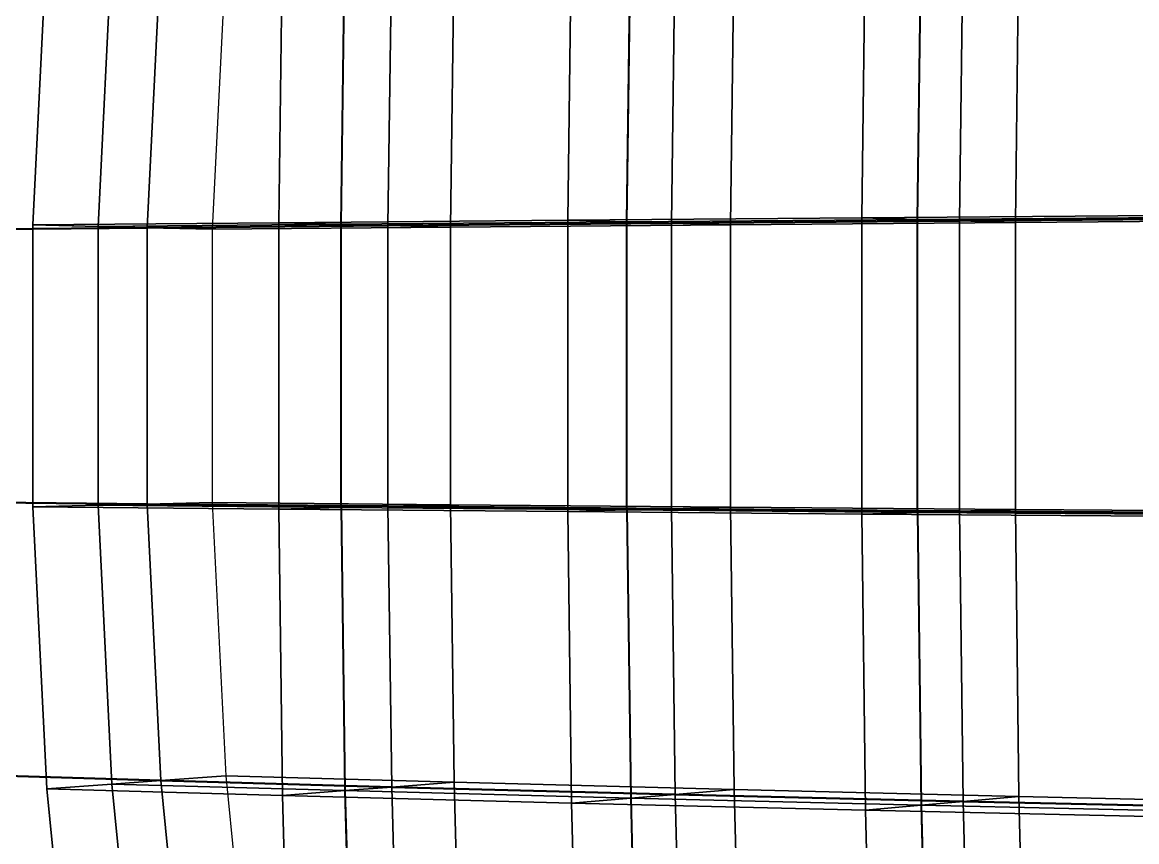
# Model space of a CAD drawing. Extents: x -25.3 to 28.3, y -25.5 to 26.5.
# Drawn here: x -18.987 to -15.345, y -1.556 to 1.123 of the extents above; entities that cross this region are included whole.
import ezdxf

# ---------------------------------------------------------------- set-up
doc = ezdxf.new("R2010")
doc.units = 0
doc.header["$MEASUREMENT"] = 0
doc.layers.add('LowerTendons', color=150, linetype='CONTINUOUS', lineweight=50)
doc.layers.add('UpperTendons', color=123, linetype='CONTINUOUS', lineweight=40)
doc.layers.add('TestBases', color=40, linetype='CONTINUOUS')

msp = doc.modelspace()

# ---------------------------------------------------------------- linework, layer by layer
at = {"layer": 'LowerTendons'}
for p, q in [((-15.92416, 0.47468, 31.05166), (-16.86591, 0.46702, 30.5505)), ((-14.96753, 0.4819, 31.52381), (-15.92416, 0.47468, 31.05166)), ((-18.57911, 0.4517, 29.54019), (-19.59321, 0.44145, 28.8777)), ((-17.79191, 0.45892, 30.02078), (-18.57911, 0.4517, 29.54019)), ((-16.86591, 0.46702, 30.5505), (-17.79191, 0.45892, 30.02078)), ((-18.57911, -0.4517, 29.54019), (-19.59321, -0.44145, 28.8777)), ((-17.79191, -0.45892, 30.02078), (-18.57911, -0.4517, 29.54019)), ((-16.86591, -0.46702, 30.5505), (-17.79191, -0.45892, 30.02078)), ((-15.92416, -0.47468, 31.05166), (-16.86591, -0.46702, 30.5505)), ((-14.96753, -0.4819, 31.52381), (-15.92416, -0.47468, 31.05166)), ((-18.53445, -1.35568, 29.54059), (-19.58066, -1.32433, 28.85921)), ((-17.7796, -1.37668, 30.00001), (-18.53445, -1.35568, 29.54059)), ((-16.85383, -1.40094, 30.52861), (-17.7796, -1.37668, 30.00001)), ((-15.91237, -1.42388, 31.02868), (-16.85383, -1.40094, 30.52861)), ((-14.95611, -1.4455, 31.49977), (-15.91237, -1.42388, 31.02868))]:
    msp.add_line(p, q, dxfattribs=at)
at = {"layer": 'TestBases'}
for points in [[(-15.25609, 1.4745, 32.13157), (-16.23153, 1.45244, 31.65103), (-16.24355, 0.4842, 31.67448), (-15.26774, 0.49157, 32.1561)], [(-15.08467, 1.45793, 31.77054), (-16.04915, 1.43612, 31.2954), (-16.06104, 0.47876, 31.31858), (-15.09619, 0.48604, 31.79479)], [(-15.08467, 1.45793, 31.77054), (-16.04915, 1.43612, 31.2954), (-16.06104, 0.47876, 31.31858), (-15.09619, 0.48604, 31.79479)], [(-17.19187, 1.42904, 31.14093), (-18.13621, 1.40429, 30.60173), (-18.14877, 0.46813, 30.62292), (-17.2042, 0.47639, 31.16326)], [(-16.23153, 1.45244, 31.65103), (-17.19187, 1.42904, 31.14093), (-17.2042, 0.47639, 31.16326), (-16.24355, 0.4842, 31.67448)], [(-16.9987, 1.41298, 30.79103), (-17.01089, 0.47104, 30.81311), (-17.2042, 0.47639, 31.16326), (-17.19187, 1.42904, 31.14093)], [(-17.01089, 0.47104, 30.81311), (-16.9987, 1.41298, 30.79103), (-17.19187, 1.42904, 31.14093), (-17.2042, 0.47639, 31.16326)], [(-16.04915, 1.43612, 31.2954), (-16.9987, 1.41298, 30.79103), (-17.01089, 0.47104, 30.81311), (-16.06104, 0.47876, 31.31858)], [(-16.04915, 1.43612, 31.2954), (-16.9987, 1.41298, 30.79103), (-17.01089, 0.47104, 30.81311), (-16.06104, 0.47876, 31.31858)], [(-15.91237, 1.42388, 31.02868), (-16.85383, 1.40094, 30.52861), (-16.86591, 0.46702, 30.5505), (-15.92416, 0.47468, 31.05166)], [(-15.91237, 1.42388, 31.02868), (-16.85383, 1.40094, 30.52861), (-16.86591, 0.46702, 30.5505), (-15.92416, 0.47468, 31.05166)], [(-16.04915, 1.43612, 31.2954), (-16.06104, 0.47876, 31.31858), (-16.24355, 0.4842, 31.67448), (-16.23153, 1.45244, 31.65103)], [(-16.06104, 0.47876, 31.31858), (-16.04915, 1.43612, 31.2954), (-16.23153, 1.45244, 31.65103), (-16.24355, 0.4842, 31.67448)], [(-15.91237, 1.42388, 31.02868), (-15.92416, 0.47468, 31.05166), (-16.06104, 0.47876, 31.31858), (-16.04915, 1.43612, 31.2954)], [(-15.92416, 0.47468, 31.05166), (-15.91237, 1.42388, 31.02868), (-16.04915, 1.43612, 31.2954), (-16.06104, 0.47876, 31.31858)], [(-14.95611, 1.4455, 31.49977), (-15.91237, 1.42388, 31.02868), (-15.92416, 0.47468, 31.05166), (-14.96753, 0.4819, 31.52381)], [(-14.95611, 1.4455, 31.49977), (-15.91237, 1.42388, 31.02868), (-15.92416, 0.47468, 31.05166), (-14.96753, 0.4819, 31.52381)], [(-15.72999, 1.40757, 30.67305), (-15.74165, 0.46924, 30.69577), (-15.92416, 0.47468, 31.05166), (-15.91237, 1.42388, 31.02868)], [(-15.74165, 0.46924, 30.69577), (-15.72999, 1.40757, 30.67305), (-15.91237, 1.42388, 31.02868), (-15.92416, 0.47468, 31.05166)], [(-14.78469, 1.42894, 31.13874), (-15.72999, 1.40757, 30.67305), (-15.74165, 0.46924, 30.69577), (-14.79598, 0.47638, 31.16251)], [(-18.9062, 1.38287, 30.13309), (-18.95175, 0.46076, 30.13269), (-18.14877, 0.46813, 30.62292), (-18.13621, 1.40429, 30.60173)], [(-18.69377, 1.36734, 29.79452), (-18.73881, 0.45559, 29.79412), (-17.94485, 0.46287, 30.27884), (-17.93244, 1.38851, 30.25789)], [(-18.69377, 1.36734, 29.79452), (-18.73881, 0.45559, 29.79412), (-17.94485, 0.46287, 30.27884), (-17.93244, 1.38851, 30.25789)], [(-17.93244, 1.38851, 30.25789), (-17.94485, 0.46287, 30.27884), (-18.14877, 0.46813, 30.62292), (-18.13621, 1.40429, 30.60173)], [(-17.94485, 0.46287, 30.27884), (-17.93244, 1.38851, 30.25789), (-18.13621, 1.40429, 30.60173), (-18.14877, 0.46813, 30.62292)], [(-16.9987, 1.41298, 30.79103), (-17.93244, 1.38851, 30.25789), (-17.94485, 0.46287, 30.27884), (-17.01089, 0.47104, 30.81311)], [(-16.9987, 1.41298, 30.79103), (-17.93244, 1.38851, 30.25789), (-17.94485, 0.46287, 30.27884), (-17.01089, 0.47104, 30.81311)], [(-17.7796, 1.37668, 30.00001), (-17.79191, 0.45892, 30.02078), (-17.94485, 0.46287, 30.27884), (-17.93244, 1.38851, 30.25789)], [(-17.79191, 0.45892, 30.02078), (-17.7796, 1.37668, 30.00001), (-17.93244, 1.38851, 30.25789), (-17.94485, 0.46287, 30.27884)], [(-16.85383, 1.40094, 30.52861), (-17.7796, 1.37668, 30.00001), (-17.79191, 0.45892, 30.02078), (-16.86591, 0.46702, 30.5505)], [(-16.85383, 1.40094, 30.52861), (-17.7796, 1.37668, 30.00001), (-17.79191, 0.45892, 30.02078), (-16.86591, 0.46702, 30.5505)], [(-16.66066, 1.38488, 30.17871), (-17.57583, 1.3609, 29.65617), (-17.588, 0.45366, 29.6767), (-16.67261, 0.46167, 30.20035)], [(-16.85383, 1.40094, 30.52861), (-16.86591, 0.46702, 30.5505), (-17.01089, 0.47104, 30.81311), (-16.9987, 1.41298, 30.79103)], [(-16.86591, 0.46702, 30.5505), (-16.85383, 1.40094, 30.52861), (-16.9987, 1.41298, 30.79103), (-17.01089, 0.47104, 30.81311)], [(-16.66066, 1.38488, 30.17871), (-16.67261, 0.46167, 30.20035), (-16.86591, 0.46702, 30.5505), (-16.85383, 1.40094, 30.52861)], [(-16.67261, 0.46167, 30.20035), (-16.66066, 1.38488, 30.17871), (-16.85383, 1.40094, 30.52861), (-16.86591, 0.46702, 30.5505)], [(-15.72999, 1.40757, 30.67305), (-16.66066, 1.38488, 30.17871), (-16.67261, 0.46167, 30.20035), (-15.74165, 0.46924, 30.69577)], [(-18.69377, 1.36734, 29.79452), (-18.73881, 0.45559, 29.79412), (-18.95175, 0.46076, 30.13269), (-18.9062, 1.38287, 30.13309)], [(-18.53445, 1.35568, 29.54059), (-18.57911, 0.4517, 29.54019), (-18.73881, 0.45559, 29.79412), (-18.69377, 1.36734, 29.79452)], [(-18.53445, 1.35568, 29.54059), (-18.57911, 0.4517, 29.54019), (-17.79191, 0.45892, 30.02078), (-17.7796, 1.37668, 30.00001)], [(-18.53445, 1.35568, 29.54059), (-18.57911, 0.4517, 29.54019), (-17.79191, 0.45892, 30.02078), (-17.7796, 1.37668, 30.00001)], [(-18.32202, 1.34014, 29.20201), (-18.36617, 0.44653, 29.20162), (-18.57911, 0.4517, 29.54019), (-18.53445, 1.35568, 29.54059)], [(-18.32202, 1.34014, 29.20201), (-18.36617, 0.44653, 29.20162), (-17.588, 0.45366, 29.6767), (-17.57583, 1.3609, 29.65617)], [(-17.57583, 1.3609, 29.65617), (-17.588, 0.45366, 29.6767), (-17.79191, 0.45892, 30.02078), (-17.7796, 1.37668, 30.00001)], [(-17.588, 0.45366, 29.6767), (-17.57583, 1.3609, 29.65617), (-17.7796, 1.37668, 30.00001), (-17.79191, 0.45892, 30.02078)], [(-17.2042, 0.47639, 31.16326), (-18.14877, 0.46813, 30.62292), (-18.14877, -0.46813, 30.62292), (-17.2042, -0.47639, 31.16326)], [(-17.01089, 0.47104, 30.81311), (-17.94485, 0.46287, 30.27884), (-18.14877, 0.46813, 30.62292), (-17.2042, 0.47639, 31.16326)], [(-17.94485, 0.46287, 30.27884), (-17.01089, 0.47104, 30.81311), (-17.2042, 0.47639, 31.16326), (-18.14877, 0.46813, 30.62292)], [(-16.24355, 0.4842, 31.67448), (-17.2042, 0.47639, 31.16326), (-17.2042, -0.47639, 31.16326), (-16.24355, -0.4842, 31.67448)], [(-16.06104, 0.47876, 31.31858), (-17.01089, 0.47104, 30.81311), (-17.2042, 0.47639, 31.16326), (-16.24355, 0.4842, 31.67448)], [(-17.01089, 0.47104, 30.81311), (-16.06104, 0.47876, 31.31858), (-16.24355, 0.4842, 31.67448), (-17.2042, 0.47639, 31.16326)], [(-17.01089, 0.47104, 30.81311), (-17.01089, -0.47104, 30.81311), (-17.2042, -0.47639, 31.16326), (-17.2042, 0.47639, 31.16326)], [(-17.01089, -0.47104, 30.81311), (-17.01089, 0.47104, 30.81311), (-17.2042, 0.47639, 31.16326), (-17.2042, -0.47639, 31.16326)], [(-16.06104, 0.47876, 31.31858), (-17.01089, 0.47104, 30.81311), (-17.01089, -0.47104, 30.81311), (-16.06104, -0.47876, 31.31858)], [(-15.92416, 0.47468, 31.05166), (-16.86591, 0.46702, 30.5505), (-17.01089, 0.47104, 30.81311), (-16.06104, 0.47876, 31.31858)], [(-16.06104, 0.47876, 31.31858), (-17.01089, 0.47104, 30.81311), (-17.01089, -0.47104, 30.81311), (-16.06104, -0.47876, 31.31858)], [(-16.86591, 0.46702, 30.5505), (-15.92416, 0.47468, 31.05166), (-16.06104, 0.47876, 31.31858), (-17.01089, 0.47104, 30.81311)], [(-15.92416, 0.47468, 31.05166), (-16.86591, 0.46702, 30.5505), (-16.86591, -0.46702, 30.5505), (-15.92416, -0.47468, 31.05166)], [(-15.74165, 0.46924, 30.69577), (-16.67261, 0.46167, 30.20035), (-16.86591, 0.46702, 30.5505), (-15.92416, 0.47468, 31.05166)], [(-15.92416, 0.47468, 31.05166), (-16.86591, 0.46702, 30.5505), (-16.86591, -0.46702, 30.5505), (-15.92416, -0.47468, 31.05166)], [(-16.67261, 0.46167, 30.20035), (-15.74165, 0.46924, 30.69577), (-15.92416, 0.47468, 31.05166), (-16.86591, 0.46702, 30.5505)], [(-15.26774, 0.49157, 32.1561), (-16.24355, 0.4842, 31.67448), (-16.24355, -0.4842, 31.67448), (-15.26774, -0.49157, 32.1561)], [(-15.09619, 0.48604, 31.79479), (-16.06104, 0.47876, 31.31858), (-16.24355, 0.4842, 31.67448), (-15.26774, 0.49157, 32.1561)], [(-16.06104, 0.47876, 31.31858), (-15.09619, 0.48604, 31.79479), (-15.26774, 0.49157, 32.1561), (-16.24355, 0.4842, 31.67448)], [(-16.06104, 0.47876, 31.31858), (-16.06104, -0.47876, 31.31858), (-16.24355, -0.4842, 31.67448), (-16.24355, 0.4842, 31.67448)], [(-16.06104, -0.47876, 31.31858), (-16.06104, 0.47876, 31.31858), (-16.24355, 0.4842, 31.67448), (-16.24355, -0.4842, 31.67448)], [(-15.09619, 0.48604, 31.79479), (-16.06104, 0.47876, 31.31858), (-16.06104, -0.47876, 31.31858), (-15.09619, -0.48604, 31.79479)], [(-14.96753, 0.4819, 31.52381), (-15.92416, 0.47468, 31.05166), (-16.06104, 0.47876, 31.31858), (-15.09619, 0.48604, 31.79479)], [(-15.09619, 0.48604, 31.79479), (-16.06104, 0.47876, 31.31858), (-16.06104, -0.47876, 31.31858), (-15.09619, -0.48604, 31.79479)], [(-15.92416, 0.47468, 31.05166), (-14.96753, 0.4819, 31.52381), (-15.09619, 0.48604, 31.79479), (-16.06104, 0.47876, 31.31858)], [(-15.92416, 0.47468, 31.05166), (-15.92416, -0.47468, 31.05166), (-16.06104, -0.47876, 31.31858), (-16.06104, 0.47876, 31.31858)], [(-15.92416, -0.47468, 31.05166), (-15.92416, 0.47468, 31.05166), (-16.06104, 0.47876, 31.31858), (-16.06104, -0.47876, 31.31858)], [(-14.96753, 0.4819, 31.52381), (-15.92416, 0.47468, 31.05166), (-15.92416, -0.47468, 31.05166), (-14.96753, -0.4819, 31.52381)], [(-14.79598, 0.47638, 31.16251), (-15.74165, 0.46924, 30.69577), (-15.92416, 0.47468, 31.05166), (-14.96753, 0.4819, 31.52381)], [(-14.96753, 0.4819, 31.52381), (-15.92416, 0.47468, 31.05166), (-15.92416, -0.47468, 31.05166), (-14.96753, -0.4819, 31.52381)], [(-15.74165, 0.46924, 30.69577), (-14.79598, 0.47638, 31.16251), (-14.96753, 0.4819, 31.52381), (-15.92416, 0.47468, 31.05166)], [(-15.74165, 0.46924, 30.69577), (-15.74165, -0.46924, 30.69577), (-15.92416, -0.47468, 31.05166), (-15.92416, 0.47468, 31.05166)], [(-15.74165, -0.46924, 30.69577), (-15.74165, 0.46924, 30.69577), (-15.92416, 0.47468, 31.05166), (-15.92416, -0.47468, 31.05166)], [(-14.79598, 0.47638, 31.16251), (-15.74165, 0.46924, 30.69577), (-15.74165, -0.46924, 30.69577), (-14.79598, -0.47638, 31.16251)], [(-18.73881, 0.45559, 29.79412), (-17.94485, 0.46287, 30.27884), (-18.14877, 0.46813, 30.62292), (-18.95175, 0.46076, 30.13269)], [(-18.95175, 0.46076, 30.13269), (-18.95175, -0.46076, 30.13269), (-18.14877, -0.46813, 30.62292), (-18.14877, 0.46813, 30.62292)], [(-17.94485, 0.46287, 30.27884), (-18.73881, 0.45559, 29.79412), (-18.95175, 0.46076, 30.13269), (-18.14877, 0.46813, 30.62292)], [(-18.73881, 0.45559, 29.79412), (-18.73881, -0.45559, 29.79412), (-18.95175, -0.46076, 30.13269), (-18.95175, 0.46076, 30.13269)], [(-18.57911, 0.4517, 29.54019), (-17.79191, 0.45892, 30.02078), (-17.94485, 0.46287, 30.27884), (-18.73881, 0.45559, 29.79412)], [(-18.73881, 0.45559, 29.79412), (-18.73881, -0.45559, 29.79412), (-17.94485, -0.46287, 30.27884), (-17.94485, 0.46287, 30.27884)], [(-17.79191, 0.45892, 30.02078), (-18.57911, 0.4517, 29.54019), (-18.73881, 0.45559, 29.79412), (-17.94485, 0.46287, 30.27884)], [(-18.73881, 0.45559, 29.79412), (-18.73881, -0.45559, 29.79412), (-17.94485, -0.46287, 30.27884), (-17.94485, 0.46287, 30.27884)], [(-18.57911, 0.4517, 29.54019), (-18.57911, -0.4517, 29.54019), (-18.73881, -0.45559, 29.79412), (-18.73881, 0.45559, 29.79412)], [(-18.36617, 0.44653, 29.20162), (-17.588, 0.45366, 29.6767), (-17.79191, 0.45892, 30.02078), (-18.57911, 0.4517, 29.54019)], [(-18.57911, 0.4517, 29.54019), (-18.57911, -0.4517, 29.54019), (-17.79191, -0.45892, 30.02078), (-17.79191, 0.45892, 30.02078)], [(-17.588, 0.45366, 29.6767), (-18.36617, 0.44653, 29.20162), (-18.57911, 0.4517, 29.54019), (-17.79191, 0.45892, 30.02078)], [(-18.57911, 0.4517, 29.54019), (-18.57911, -0.4517, 29.54019), (-17.79191, -0.45892, 30.02078), (-17.79191, 0.45892, 30.02078)], [(-18.36617, 0.44653, 29.20162), (-18.36617, -0.44653, 29.20162), (-18.57911, -0.4517, 29.54019), (-18.57911, 0.4517, 29.54019)], [(-18.36617, 0.44653, 29.20162), (-18.36617, -0.44653, 29.20162), (-17.588, -0.45366, 29.6767), (-17.588, 0.45366, 29.6767)], [(-17.94485, 0.46287, 30.27884), (-17.94485, -0.46287, 30.27884), (-18.14877, -0.46813, 30.62292), (-18.14877, 0.46813, 30.62292)], [(-17.94485, -0.46287, 30.27884), (-17.94485, 0.46287, 30.27884), (-18.14877, 0.46813, 30.62292), (-18.14877, -0.46813, 30.62292)], [(-17.01089, 0.47104, 30.81311), (-17.94485, 0.46287, 30.27884), (-17.94485, -0.46287, 30.27884), (-17.01089, -0.47104, 30.81311)], [(-16.86591, 0.46702, 30.5505), (-17.79191, 0.45892, 30.02078), (-17.94485, 0.46287, 30.27884), (-17.01089, 0.47104, 30.81311)], [(-17.01089, 0.47104, 30.81311), (-17.94485, 0.46287, 30.27884), (-17.94485, -0.46287, 30.27884), (-17.01089, -0.47104, 30.81311)], [(-17.79191, 0.45892, 30.02078), (-16.86591, 0.46702, 30.5505), (-17.01089, 0.47104, 30.81311), (-17.94485, 0.46287, 30.27884)], [(-17.79191, 0.45892, 30.02078), (-17.79191, -0.45892, 30.02078), (-17.94485, -0.46287, 30.27884), (-17.94485, 0.46287, 30.27884)], [(-17.79191, -0.45892, 30.02078), (-17.79191, 0.45892, 30.02078), (-17.94485, 0.46287, 30.27884), (-17.94485, -0.46287, 30.27884)], [(-16.86591, 0.46702, 30.5505), (-17.79191, 0.45892, 30.02078), (-17.79191, -0.45892, 30.02078), (-16.86591, -0.46702, 30.5505)], [(-16.67261, 0.46167, 30.20035), (-17.588, 0.45366, 29.6767), (-17.79191, 0.45892, 30.02078), (-16.86591, 0.46702, 30.5505)], [(-16.86591, 0.46702, 30.5505), (-17.79191, 0.45892, 30.02078), (-17.79191, -0.45892, 30.02078), (-16.86591, -0.46702, 30.5505)], [(-17.588, 0.45366, 29.6767), (-16.67261, 0.46167, 30.20035), (-16.86591, 0.46702, 30.5505), (-17.79191, 0.45892, 30.02078)], [(-17.588, 0.45366, 29.6767), (-17.588, -0.45366, 29.6767), (-17.79191, -0.45892, 30.02078), (-17.79191, 0.45892, 30.02078)], [(-17.588, -0.45366, 29.6767), (-17.588, 0.45366, 29.6767), (-17.79191, 0.45892, 30.02078), (-17.79191, -0.45892, 30.02078)], [(-16.67261, 0.46167, 30.20035), (-17.588, 0.45366, 29.6767), (-17.588, -0.45366, 29.6767), (-16.67261, -0.46167, 30.20035)], [(-16.86591, 0.46702, 30.5505), (-16.86591, -0.46702, 30.5505), (-17.01089, -0.47104, 30.81311), (-17.01089, 0.47104, 30.81311)], [(-16.86591, -0.46702, 30.5505), (-16.86591, 0.46702, 30.5505), (-17.01089, 0.47104, 30.81311), (-17.01089, -0.47104, 30.81311)], [(-16.67261, 0.46167, 30.20035), (-16.67261, -0.46167, 30.20035), (-16.86591, -0.46702, 30.5505), (-16.86591, 0.46702, 30.5505)], [(-16.67261, -0.46167, 30.20035), (-16.67261, 0.46167, 30.20035), (-16.86591, 0.46702, 30.5505), (-16.86591, -0.46702, 30.5505)], [(-15.74165, 0.46924, 30.69577), (-16.67261, 0.46167, 30.20035), (-16.67261, -0.46167, 30.20035), (-15.74165, -0.46924, 30.69577)], [(-18.73881, -0.45559, 29.79412), (-17.94485, -0.46287, 30.27884), (-18.14877, -0.46813, 30.62292), (-18.95175, -0.46076, 30.13269)], [(-17.94485, -0.46287, 30.27884), (-18.73881, -0.45559, 29.79412), (-18.95175, -0.46076, 30.13269), (-18.14877, -0.46813, 30.62292)], [(-18.73881, -0.45559, 29.79412), (-18.69377, -1.36734, 29.79452), (-18.9062, -1.38287, 30.13309), (-18.95175, -0.46076, 30.13269)], [(-18.13621, -1.40429, 30.60173), (-18.14877, -0.46813, 30.62292), (-18.95175, -0.46076, 30.13269), (-18.9062, -1.38287, 30.13309)], [(-18.57911, -0.4517, 29.54019), (-17.79191, -0.45892, 30.02078), (-17.94485, -0.46287, 30.27884), (-18.73881, -0.45559, 29.79412)], [(-17.79191, -0.45892, 30.02078), (-18.57911, -0.4517, 29.54019), (-18.73881, -0.45559, 29.79412), (-17.94485, -0.46287, 30.27884)], [(-18.57911, -0.4517, 29.54019), (-18.53445, -1.35568, 29.54059), (-18.69377, -1.36734, 29.79452), (-18.73881, -0.45559, 29.79412)], [(-17.93244, -1.38851, 30.25789), (-17.94485, -0.46287, 30.27884), (-18.73881, -0.45559, 29.79412), (-18.69377, -1.36734, 29.79452)], [(-17.93244, -1.38851, 30.25789), (-17.94485, -0.46287, 30.27884), (-18.73881, -0.45559, 29.79412), (-18.69377, -1.36734, 29.79452)], [(-18.36617, -0.44653, 29.20162), (-17.588, -0.45366, 29.6767), (-17.79191, -0.45892, 30.02078), (-18.57911, -0.4517, 29.54019)], [(-17.588, -0.45366, 29.6767), (-18.36617, -0.44653, 29.20162), (-18.57911, -0.4517, 29.54019), (-17.79191, -0.45892, 30.02078)], [(-18.36617, -0.44653, 29.20162), (-18.32202, -1.34014, 29.20201), (-18.53445, -1.35568, 29.54059), (-18.57911, -0.4517, 29.54019)], [(-17.7796, -1.37668, 30.00001), (-17.79191, -0.45892, 30.02078), (-18.57911, -0.4517, 29.54019), (-18.53445, -1.35568, 29.54059)], [(-17.7796, -1.37668, 30.00001), (-17.79191, -0.45892, 30.02078), (-18.57911, -0.4517, 29.54019), (-18.53445, -1.35568, 29.54059)], [(-17.57583, -1.3609, 29.65617), (-17.588, -0.45366, 29.6767), (-18.36617, -0.44653, 29.20162), (-18.32202, -1.34014, 29.20201)], [(-17.94485, -0.46287, 30.27884), (-17.01089, -0.47104, 30.81311), (-17.2042, -0.47639, 31.16326), (-18.14877, -0.46813, 30.62292)], [(-17.01089, -0.47104, 30.81311), (-17.94485, -0.46287, 30.27884), (-18.14877, -0.46813, 30.62292), (-17.2042, -0.47639, 31.16326)], [(-17.94485, -0.46287, 30.27884), (-17.93244, -1.38851, 30.25789), (-18.13621, -1.40429, 30.60173), (-18.14877, -0.46813, 30.62292)], [(-17.93244, -1.38851, 30.25789), (-17.94485, -0.46287, 30.27884), (-18.14877, -0.46813, 30.62292), (-18.13621, -1.40429, 30.60173)], [(-17.2042, -0.47639, 31.16326), (-18.14877, -0.46813, 30.62292), (-18.13621, -1.40429, 30.60173), (-17.19187, -1.42904, 31.14093)], [(-17.79191, -0.45892, 30.02078), (-16.86591, -0.46702, 30.5505), (-17.01089, -0.47104, 30.81311), (-17.94485, -0.46287, 30.27884)], [(-16.86591, -0.46702, 30.5505), (-17.79191, -0.45892, 30.02078), (-17.94485, -0.46287, 30.27884), (-17.01089, -0.47104, 30.81311)], [(-17.79191, -0.45892, 30.02078), (-17.7796, -1.37668, 30.00001), (-17.93244, -1.38851, 30.25789), (-17.94485, -0.46287, 30.27884)], [(-17.7796, -1.37668, 30.00001), (-17.79191, -0.45892, 30.02078), (-17.94485, -0.46287, 30.27884), (-17.93244, -1.38851, 30.25789)], [(-17.01089, -0.47104, 30.81311), (-17.94485, -0.46287, 30.27884), (-17.93244, -1.38851, 30.25789), (-16.9987, -1.41298, 30.79103)], [(-17.01089, -0.47104, 30.81311), (-17.94485, -0.46287, 30.27884), (-17.93244, -1.38851, 30.25789), (-16.9987, -1.41298, 30.79103)], [(-17.588, -0.45366, 29.6767), (-16.67261, -0.46167, 30.20035), (-16.86591, -0.46702, 30.5505), (-17.79191, -0.45892, 30.02078)], [(-16.67261, -0.46167, 30.20035), (-17.588, -0.45366, 29.6767), (-17.79191, -0.45892, 30.02078), (-16.86591, -0.46702, 30.5505)], [(-17.588, -0.45366, 29.6767), (-17.57583, -1.3609, 29.65617), (-17.7796, -1.37668, 30.00001), (-17.79191, -0.45892, 30.02078)], [(-17.57583, -1.3609, 29.65617), (-17.588, -0.45366, 29.6767), (-17.79191, -0.45892, 30.02078), (-17.7796, -1.37668, 30.00001)], [(-16.86591, -0.46702, 30.5505), (-17.79191, -0.45892, 30.02078), (-17.7796, -1.37668, 30.00001), (-16.85383, -1.40094, 30.52861)], [(-16.86591, -0.46702, 30.5505), (-17.79191, -0.45892, 30.02078), (-17.7796, -1.37668, 30.00001), (-16.85383, -1.40094, 30.52861)], [(-16.67261, -0.46167, 30.20035), (-17.588, -0.45366, 29.6767), (-17.57583, -1.3609, 29.65617), (-16.66066, -1.38488, 30.17871)], [(-17.01089, -0.47104, 30.81311), (-16.06104, -0.47876, 31.31858), (-16.24355, -0.4842, 31.67448), (-17.2042, -0.47639, 31.16326)], [(-16.06104, -0.47876, 31.31858), (-17.01089, -0.47104, 30.81311), (-17.2042, -0.47639, 31.16326), (-16.24355, -0.4842, 31.67448)], [(-17.01089, -0.47104, 30.81311), (-16.9987, -1.41298, 30.79103), (-17.19187, -1.42904, 31.14093), (-17.2042, -0.47639, 31.16326)], [(-16.9987, -1.41298, 30.79103), (-17.01089, -0.47104, 30.81311), (-17.2042, -0.47639, 31.16326), (-17.19187, -1.42904, 31.14093)], [(-16.86591, -0.46702, 30.5505), (-15.92416, -0.47468, 31.05166), (-16.06104, -0.47876, 31.31858), (-17.01089, -0.47104, 30.81311)], [(-15.92416, -0.47468, 31.05166), (-16.86591, -0.46702, 30.5505), (-17.01089, -0.47104, 30.81311), (-16.06104, -0.47876, 31.31858)], [(-16.86591, -0.46702, 30.5505), (-16.85383, -1.40094, 30.52861), (-16.9987, -1.41298, 30.79103), (-17.01089, -0.47104, 30.81311)], [(-16.85383, -1.40094, 30.52861), (-16.86591, -0.46702, 30.5505), (-17.01089, -0.47104, 30.81311), (-16.9987, -1.41298, 30.79103)], [(-16.06104, -0.47876, 31.31858), (-17.01089, -0.47104, 30.81311), (-16.9987, -1.41298, 30.79103), (-16.04915, -1.43612, 31.2954)], [(-16.06104, -0.47876, 31.31858), (-17.01089, -0.47104, 30.81311), (-16.9987, -1.41298, 30.79103), (-16.04915, -1.43612, 31.2954)], [(-16.67261, -0.46167, 30.20035), (-15.74165, -0.46924, 30.69577), (-15.92416, -0.47468, 31.05166), (-16.86591, -0.46702, 30.5505)], [(-15.74165, -0.46924, 30.69577), (-16.67261, -0.46167, 30.20035), (-16.86591, -0.46702, 30.5505), (-15.92416, -0.47468, 31.05166)], [(-16.67261, -0.46167, 30.20035), (-16.66066, -1.38488, 30.17871), (-16.85383, -1.40094, 30.52861), (-16.86591, -0.46702, 30.5505)], [(-16.66066, -1.38488, 30.17871), (-16.67261, -0.46167, 30.20035), (-16.86591, -0.46702, 30.5505), (-16.85383, -1.40094, 30.52861)], [(-15.92416, -0.47468, 31.05166), (-16.86591, -0.46702, 30.5505), (-16.85383, -1.40094, 30.52861), (-15.91237, -1.42388, 31.02868)], [(-15.92416, -0.47468, 31.05166), (-16.86591, -0.46702, 30.5505), (-16.85383, -1.40094, 30.52861), (-15.91237, -1.42388, 31.02868)], [(-15.74165, -0.46924, 30.69577), (-16.67261, -0.46167, 30.20035), (-16.66066, -1.38488, 30.17871), (-15.72999, -1.40757, 30.67305)], [(-15.74165, -0.46924, 30.69577), (-14.79598, -0.47638, 31.16251), (-14.96753, -0.4819, 31.52381), (-15.92416, -0.47468, 31.05166)], [(-14.79598, -0.47638, 31.16251), (-15.74165, -0.46924, 30.69577), (-15.92416, -0.47468, 31.05166), (-14.96753, -0.4819, 31.52381)], [(-15.74165, -0.46924, 30.69577), (-15.72999, -1.40757, 30.67305), (-15.91237, -1.42388, 31.02868), (-15.92416, -0.47468, 31.05166)], [(-15.72999, -1.40757, 30.67305), (-15.74165, -0.46924, 30.69577), (-15.92416, -0.47468, 31.05166), (-15.91237, -1.42388, 31.02868)], [(-14.79598, -0.47638, 31.16251), (-15.74165, -0.46924, 30.69577), (-15.72999, -1.40757, 30.67305), (-14.78469, -1.42894, 31.13874)], [(-16.24355, -0.4842, 31.67448), (-17.2042, -0.47639, 31.16326), (-17.19187, -1.42904, 31.14093), (-16.23153, -1.45244, 31.65103)], [(-16.06104, -0.47876, 31.31858), (-15.09619, -0.48604, 31.79479), (-15.26774, -0.49157, 32.1561), (-16.24355, -0.4842, 31.67448)], [(-15.09619, -0.48604, 31.79479), (-16.06104, -0.47876, 31.31858), (-16.24355, -0.4842, 31.67448), (-15.26774, -0.49157, 32.1561)], [(-16.06104, -0.47876, 31.31858), (-16.04915, -1.43612, 31.2954), (-16.23153, -1.45244, 31.65103), (-16.24355, -0.4842, 31.67448)], [(-16.04915, -1.43612, 31.2954), (-16.06104, -0.47876, 31.31858), (-16.24355, -0.4842, 31.67448), (-16.23153, -1.45244, 31.65103)], [(-15.26774, -0.49157, 32.1561), (-16.24355, -0.4842, 31.67448), (-16.23153, -1.45244, 31.65103), (-15.25609, -1.4745, 32.13157)], [(-15.92416, -0.47468, 31.05166), (-14.96753, -0.4819, 31.52381), (-15.09619, -0.48604, 31.79479), (-16.06104, -0.47876, 31.31858)], [(-14.96753, -0.4819, 31.52381), (-15.92416, -0.47468, 31.05166), (-16.06104, -0.47876, 31.31858), (-15.09619, -0.48604, 31.79479)], [(-15.92416, -0.47468, 31.05166), (-15.91237, -1.42388, 31.02868), (-16.04915, -1.43612, 31.2954), (-16.06104, -0.47876, 31.31858)], [(-15.91237, -1.42388, 31.02868), (-15.92416, -0.47468, 31.05166), (-16.06104, -0.47876, 31.31858), (-16.04915, -1.43612, 31.2954)], [(-15.09619, -0.48604, 31.79479), (-16.06104, -0.47876, 31.31858), (-16.04915, -1.43612, 31.2954), (-15.08467, -1.45793, 31.77054)], [(-15.09619, -0.48604, 31.79479), (-16.06104, -0.47876, 31.31858), (-16.04915, -1.43612, 31.2954), (-15.08467, -1.45793, 31.77054)], [(-14.96753, -0.4819, 31.52381), (-15.92416, -0.47468, 31.05166), (-15.91237, -1.42388, 31.02868), (-14.95611, -1.4455, 31.49977)], [(-14.96753, -0.4819, 31.52381), (-15.92416, -0.47468, 31.05166), (-15.91237, -1.42388, 31.02868), (-14.95611, -1.4455, 31.49977)], [(-17.57583, -1.3609, 29.65617), (-18.32202, -1.34014, 29.20201), (-18.53445, -1.35568, 29.54059), (-17.7796, -1.37668, 30.00001)], [(-18.32202, -1.34014, 29.20201), (-18.23368, -2.2363, 29.20243), (-18.44509, -2.26223, 29.54101), (-18.53445, -1.35568, 29.54059)], [(-18.32202, -1.34014, 29.20201), (-17.57583, -1.3609, 29.65617), (-17.7796, -1.37668, 30.00001), (-18.53445, -1.35568, 29.54059)], [(-17.55147, -2.26786, 29.61508), (-17.57583, -1.3609, 29.65617), (-18.32202, -1.34014, 29.20201), (-18.23368, -2.2363, 29.20243)], [(-17.93244, -1.38851, 30.25789), (-18.69377, -1.36734, 29.79452), (-18.9062, -1.38287, 30.13309), (-18.13621, -1.40429, 30.60173)], [(-18.69377, -1.36734, 29.79452), (-18.60364, -2.28167, 29.79494), (-18.81505, -2.3076, 30.13352), (-18.9062, -1.38287, 30.13309)], [(-18.69377, -1.36734, 29.79452), (-17.93244, -1.38851, 30.25789), (-18.13621, -1.40429, 30.60173), (-18.9062, -1.38287, 30.13309)], [(-18.11108, -2.34016, 30.55932), (-18.13621, -1.40429, 30.60173), (-18.9062, -1.38287, 30.13309), (-18.81505, -2.3076, 30.13352)], [(-17.7796, -1.37668, 30.00001), (-18.53445, -1.35568, 29.54059), (-18.69377, -1.36734, 29.79452), (-17.93244, -1.38851, 30.25789)], [(-18.53445, -1.35568, 29.54059), (-18.44509, -2.26223, 29.54101), (-18.60364, -2.28167, 29.79494), (-18.69377, -1.36734, 29.79452)], [(-18.53445, -1.35568, 29.54059), (-17.7796, -1.37668, 30.00001), (-17.93244, -1.38851, 30.25789), (-18.69377, -1.36734, 29.79452)], [(-17.90759, -2.31387, 30.21596), (-17.93244, -1.38851, 30.25789), (-18.69377, -1.36734, 29.79452), (-18.60364, -2.28167, 29.79494)], [(-17.90759, -2.31387, 30.21596), (-17.93244, -1.38851, 30.25789), (-18.69377, -1.36734, 29.79452), (-18.60364, -2.28167, 29.79494)], [(-17.75497, -2.29415, 29.95844), (-17.7796, -1.37668, 30.00001), (-18.53445, -1.35568, 29.54059), (-18.44509, -2.26223, 29.54101)], [(-17.75497, -2.29415, 29.95844), (-17.7796, -1.37668, 30.00001), (-18.53445, -1.35568, 29.54059), (-18.44509, -2.26223, 29.54101)], [(-17.7796, -1.37668, 30.00001), (-16.85383, -1.40094, 30.52861), (-16.9987, -1.41298, 30.79103), (-17.93244, -1.38851, 30.25789)], [(-16.85383, -1.40094, 30.52861), (-17.7796, -1.37668, 30.00001), (-17.93244, -1.38851, 30.25789), (-16.9987, -1.41298, 30.79103)], [(-17.7796, -1.37668, 30.00001), (-17.75497, -2.29415, 29.95844), (-17.90759, -2.31387, 30.21596), (-17.93244, -1.38851, 30.25789)], [(-17.75497, -2.29415, 29.95844), (-17.7796, -1.37668, 30.00001), (-17.93244, -1.38851, 30.25789), (-17.90759, -2.31387, 30.21596)], [(-17.57583, -1.3609, 29.65617), (-16.66066, -1.38488, 30.17871), (-16.85383, -1.40094, 30.52861), (-17.7796, -1.37668, 30.00001)], [(-16.66066, -1.38488, 30.17871), (-17.57583, -1.3609, 29.65617), (-17.7796, -1.37668, 30.00001), (-16.85383, -1.40094, 30.52861)], [(-17.57583, -1.3609, 29.65617), (-17.55147, -2.26786, 29.61508), (-17.75497, -2.29415, 29.95844), (-17.7796, -1.37668, 30.00001)], [(-17.55147, -2.26786, 29.61508), (-17.57583, -1.3609, 29.65617), (-17.7796, -1.37668, 30.00001), (-17.75497, -2.29415, 29.95844)], [(-16.85383, -1.40094, 30.52861), (-17.7796, -1.37668, 30.00001), (-17.75497, -2.29415, 29.95844), (-16.82965, -2.33446, 30.4848)], [(-16.85383, -1.40094, 30.52861), (-17.7796, -1.37668, 30.00001), (-17.75497, -2.29415, 29.95844), (-16.82965, -2.33446, 30.4848)], [(-16.66066, -1.38488, 30.17871), (-17.57583, -1.3609, 29.65617), (-17.55147, -2.26786, 29.61508), (-16.63676, -2.3077, 30.13541)], [(-17.93244, -1.38851, 30.25789), (-16.9987, -1.41298, 30.79103), (-17.19187, -1.42904, 31.14093), (-18.13621, -1.40429, 30.60173)], [(-16.9987, -1.41298, 30.79103), (-17.93244, -1.38851, 30.25789), (-18.13621, -1.40429, 30.60173), (-17.19187, -1.42904, 31.14093)], [(-17.93244, -1.38851, 30.25789), (-17.90759, -2.31387, 30.21596), (-18.11108, -2.34016, 30.55932), (-18.13621, -1.40429, 30.60173)], [(-17.90759, -2.31387, 30.21596), (-17.93244, -1.38851, 30.25789), (-18.13621, -1.40429, 30.60173), (-18.11108, -2.34016, 30.55932)], [(-17.19187, -1.42904, 31.14093), (-18.13621, -1.40429, 30.60173), (-18.11108, -2.34016, 30.55932), (-17.1672, -2.38128, 31.09625)], [(-16.9987, -1.41298, 30.79103), (-17.93244, -1.38851, 30.25789), (-17.90759, -2.31387, 30.21596), (-16.97431, -2.35452, 30.74685)], [(-16.9987, -1.41298, 30.79103), (-17.93244, -1.38851, 30.25789), (-17.90759, -2.31387, 30.21596), (-16.97431, -2.35452, 30.74685)], [(-16.9987, -1.41298, 30.79103), (-16.04915, -1.43612, 31.2954), (-16.23153, -1.45244, 31.65103), (-17.19187, -1.42904, 31.14093)], [(-16.04915, -1.43612, 31.2954), (-16.9987, -1.41298, 30.79103), (-17.19187, -1.42904, 31.14093), (-16.23153, -1.45244, 31.65103)], [(-16.9987, -1.41298, 30.79103), (-16.97431, -2.35452, 30.74685), (-17.1672, -2.38128, 31.09625), (-17.19187, -1.42904, 31.14093)], [(-16.97431, -2.35452, 30.74685), (-16.9987, -1.41298, 30.79103), (-17.19187, -1.42904, 31.14093), (-17.1672, -2.38128, 31.09625)], [(-16.85383, -1.40094, 30.52861), (-15.91237, -1.42388, 31.02868), (-16.04915, -1.43612, 31.2954), (-16.9987, -1.41298, 30.79103)], [(-15.91237, -1.42388, 31.02868), (-16.85383, -1.40094, 30.52861), (-16.9987, -1.41298, 30.79103), (-16.04915, -1.43612, 31.2954)], [(-16.85383, -1.40094, 30.52861), (-16.82965, -2.33446, 30.4848), (-16.97431, -2.35452, 30.74685), (-16.9987, -1.41298, 30.79103)], [(-16.82965, -2.33446, 30.4848), (-16.85383, -1.40094, 30.52861), (-16.9987, -1.41298, 30.79103), (-16.97431, -2.35452, 30.74685)], [(-16.04915, -1.43612, 31.2954), (-16.9987, -1.41298, 30.79103), (-16.97431, -2.35452, 30.74685), (-16.02537, -2.39298, 31.24902)], [(-16.04915, -1.43612, 31.2954), (-16.9987, -1.41298, 30.79103), (-16.97431, -2.35452, 30.74685), (-16.02537, -2.39298, 31.24902)], [(-16.66066, -1.38488, 30.17871), (-15.72999, -1.40757, 30.67305), (-15.91237, -1.42388, 31.02868), (-16.85383, -1.40094, 30.52861)], [(-15.72999, -1.40757, 30.67305), (-16.66066, -1.38488, 30.17871), (-16.85383, -1.40094, 30.52861), (-15.91237, -1.42388, 31.02868)], [(-16.66066, -1.38488, 30.17871), (-16.63676, -2.3077, 30.13541), (-16.82965, -2.33446, 30.4848), (-16.85383, -1.40094, 30.52861)], [(-16.63676, -2.3077, 30.13541), (-16.66066, -1.38488, 30.17871), (-16.85383, -1.40094, 30.52861), (-16.82965, -2.33446, 30.4848)], [(-15.91237, -1.42388, 31.02868), (-16.85383, -1.40094, 30.52861), (-16.82965, -2.33446, 30.4848), (-15.88879, -2.37258, 30.98269)], [(-15.91237, -1.42388, 31.02868), (-16.85383, -1.40094, 30.52861), (-16.82965, -2.33446, 30.4848), (-15.88879, -2.37258, 30.98269)], [(-15.72999, -1.40757, 30.67305), (-16.66066, -1.38488, 30.17871), (-16.63676, -2.3077, 30.13541), (-15.70668, -2.34539, 30.62759)], [(-15.72999, -1.40757, 30.67305), (-14.78469, -1.42894, 31.13874), (-14.95611, -1.4455, 31.49977), (-15.91237, -1.42388, 31.02868)], [(-14.78469, -1.42894, 31.13874), (-15.72999, -1.40757, 30.67305), (-15.91237, -1.42388, 31.02868), (-14.95611, -1.4455, 31.49977)], [(-15.72999, -1.40757, 30.67305), (-15.70668, -2.34539, 30.62759), (-15.88879, -2.37258, 30.98269), (-15.91237, -1.42388, 31.02868)], [(-15.70668, -2.34539, 30.62759), (-15.72999, -1.40757, 30.67305), (-15.91237, -1.42388, 31.02868), (-15.88879, -2.37258, 30.98269)], [(-14.78469, -1.42894, 31.13874), (-15.72999, -1.40757, 30.67305), (-15.70668, -2.34539, 30.62759), (-14.76211, -2.38089, 31.09118)], [(-16.23153, -1.45244, 31.65103), (-17.19187, -1.42904, 31.14093), (-17.1672, -2.38128, 31.09625), (-16.20747, -2.42017, 31.60412)], [(-16.04915, -1.43612, 31.2954), (-15.08467, -1.45793, 31.77054), (-15.25609, -1.4745, 32.13157), (-16.23153, -1.45244, 31.65103)], [(-15.08467, -1.45793, 31.77054), (-16.04915, -1.43612, 31.2954), (-16.23153, -1.45244, 31.65103), (-15.25609, -1.4745, 32.13157)], [(-16.04915, -1.43612, 31.2954), (-16.02537, -2.39298, 31.24902), (-16.20747, -2.42017, 31.60412), (-16.23153, -1.45244, 31.65103)], [(-16.02537, -2.39298, 31.24902), (-16.04915, -1.43612, 31.2954), (-16.23153, -1.45244, 31.65103), (-16.20747, -2.42017, 31.60412)], [(-15.25609, -1.4745, 32.13157), (-16.23153, -1.45244, 31.65103), (-16.20747, -2.42017, 31.60412), (-15.23279, -2.4568, 32.08249)], [(-15.91237, -1.42388, 31.02868), (-14.95611, -1.4455, 31.49977), (-15.08467, -1.45793, 31.77054), (-16.04915, -1.43612, 31.2954)], [(-14.95611, -1.4455, 31.49977), (-15.91237, -1.42388, 31.02868), (-16.04915, -1.43612, 31.2954), (-15.08467, -1.45793, 31.77054)], [(-15.91237, -1.42388, 31.02868), (-15.88879, -2.37258, 30.98269), (-16.02537, -2.39298, 31.24902), (-16.04915, -1.43612, 31.2954)], [(-15.88879, -2.37258, 30.98269), (-15.91237, -1.42388, 31.02868), (-16.04915, -1.43612, 31.2954), (-16.02537, -2.39298, 31.24902)], [(-15.08467, -1.45793, 31.77054), (-16.04915, -1.43612, 31.2954), (-16.02537, -2.39298, 31.24902), (-15.06163, -2.4292, 31.72201)], [(-15.08467, -1.45793, 31.77054), (-16.04915, -1.43612, 31.2954), (-16.02537, -2.39298, 31.24902), (-15.06163, -2.4292, 31.72201)], [(-14.95611, -1.4455, 31.49977), (-15.91237, -1.42388, 31.02868), (-15.88879, -2.37258, 30.98269), (-14.93327, -2.4085, 31.45166)], [(-14.95611, -1.4455, 31.49977), (-15.91237, -1.42388, 31.02868), (-15.88879, -2.37258, 30.98269), (-14.93327, -2.4085, 31.45166)]]:
    msp.add_3dface(points, dxfattribs=at)
at = {"layer": 'UpperTendons'}
for p, q in [((-16.06104, 0.47876, 31.31858), (-16.04915, 1.43612, 31.2954)), ((-17.94485, 0.46287, 30.27884), (-17.93244, 1.38851, 30.25789)), ((-17.01089, 0.47104, 30.81311), (-16.9987, 1.41298, 30.79103)), ((-16.06104, -0.47876, 31.31858), (-16.06104, 0.47876, 31.31858)), ((-17.94485, -0.46287, 30.27884), (-17.94485, 0.46287, 30.27884)), ((-17.01089, -0.47104, 30.81311), (-17.01089, 0.47104, 30.81311)), ((-17.94485, -0.46287, 30.27884), (-17.93244, -1.38851, 30.25789)), ((-17.01089, -0.47104, 30.81311), (-16.9987, -1.41298, 30.79103)), ((-16.06104, -0.47876, 31.31858), (-16.04915, -1.43612, 31.2954)), ((-17.93244, -1.38851, 30.25789), (-17.90759, -2.31387, 30.21596)), ((-16.9987, -1.41298, 30.79103), (-16.97431, -2.35452, 30.74685)), ((-16.04915, -1.43612, 31.2954), (-16.02537, -2.39298, 31.24902))]:
    msp.add_line(p, q, dxfattribs=at)

doc.saveas('drawing.dxf')
